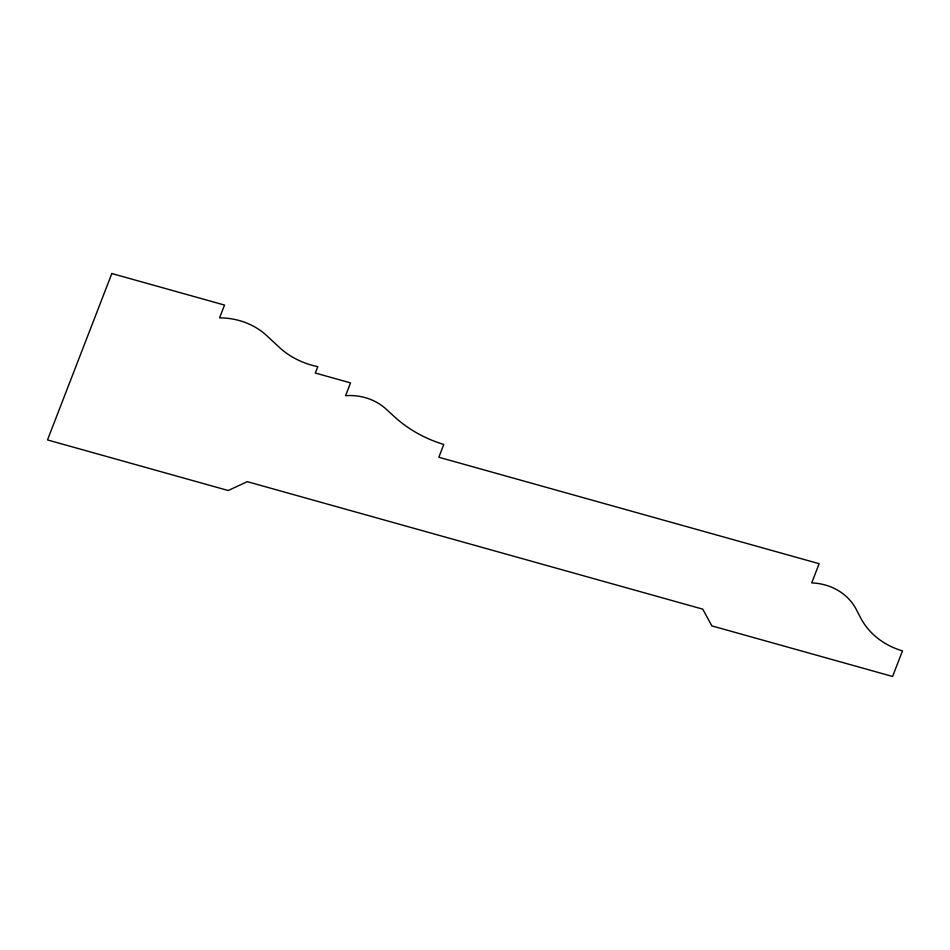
<?xml version="1.0" encoding="UTF-8"?>
<svg xmlns="http://www.w3.org/2000/svg" width="950" height="950" viewBox="0 0 950 950"><rect width="100%" height="100%" fill="white"/><g stroke="black" fill="none" stroke-linecap="round" stroke-linejoin="round"><path stroke-width="1.43" d="M111.839 273.529L47.5 439.933L228.237 490.521L247.273 481.662L702.727 609.14L711.859 625.884L892.596 676.471L902.5 650.869A74.017 65.954 -9.9 0 1 860.462 617.547L856.211 609.342A53.782 47.928 -9.9 0 0 811.716 582.896L819.137 563.694L438.841 457.259L443.793 444.457A132.086 117.693 -9.9 0 1 394.369 416.67L386.08 409.07A52.832 47.072 -9.9 0 0 345.574 395.687L350.526 382.886L315.317 373.041L317.787 366.641A81.474 72.592 -9.9 0 1 279.146 347.189L266.772 335.683A68.424 60.966 -9.9 0 0 219.569 317.87L224.521 305.069L111.839 273.529"/></g></svg>
